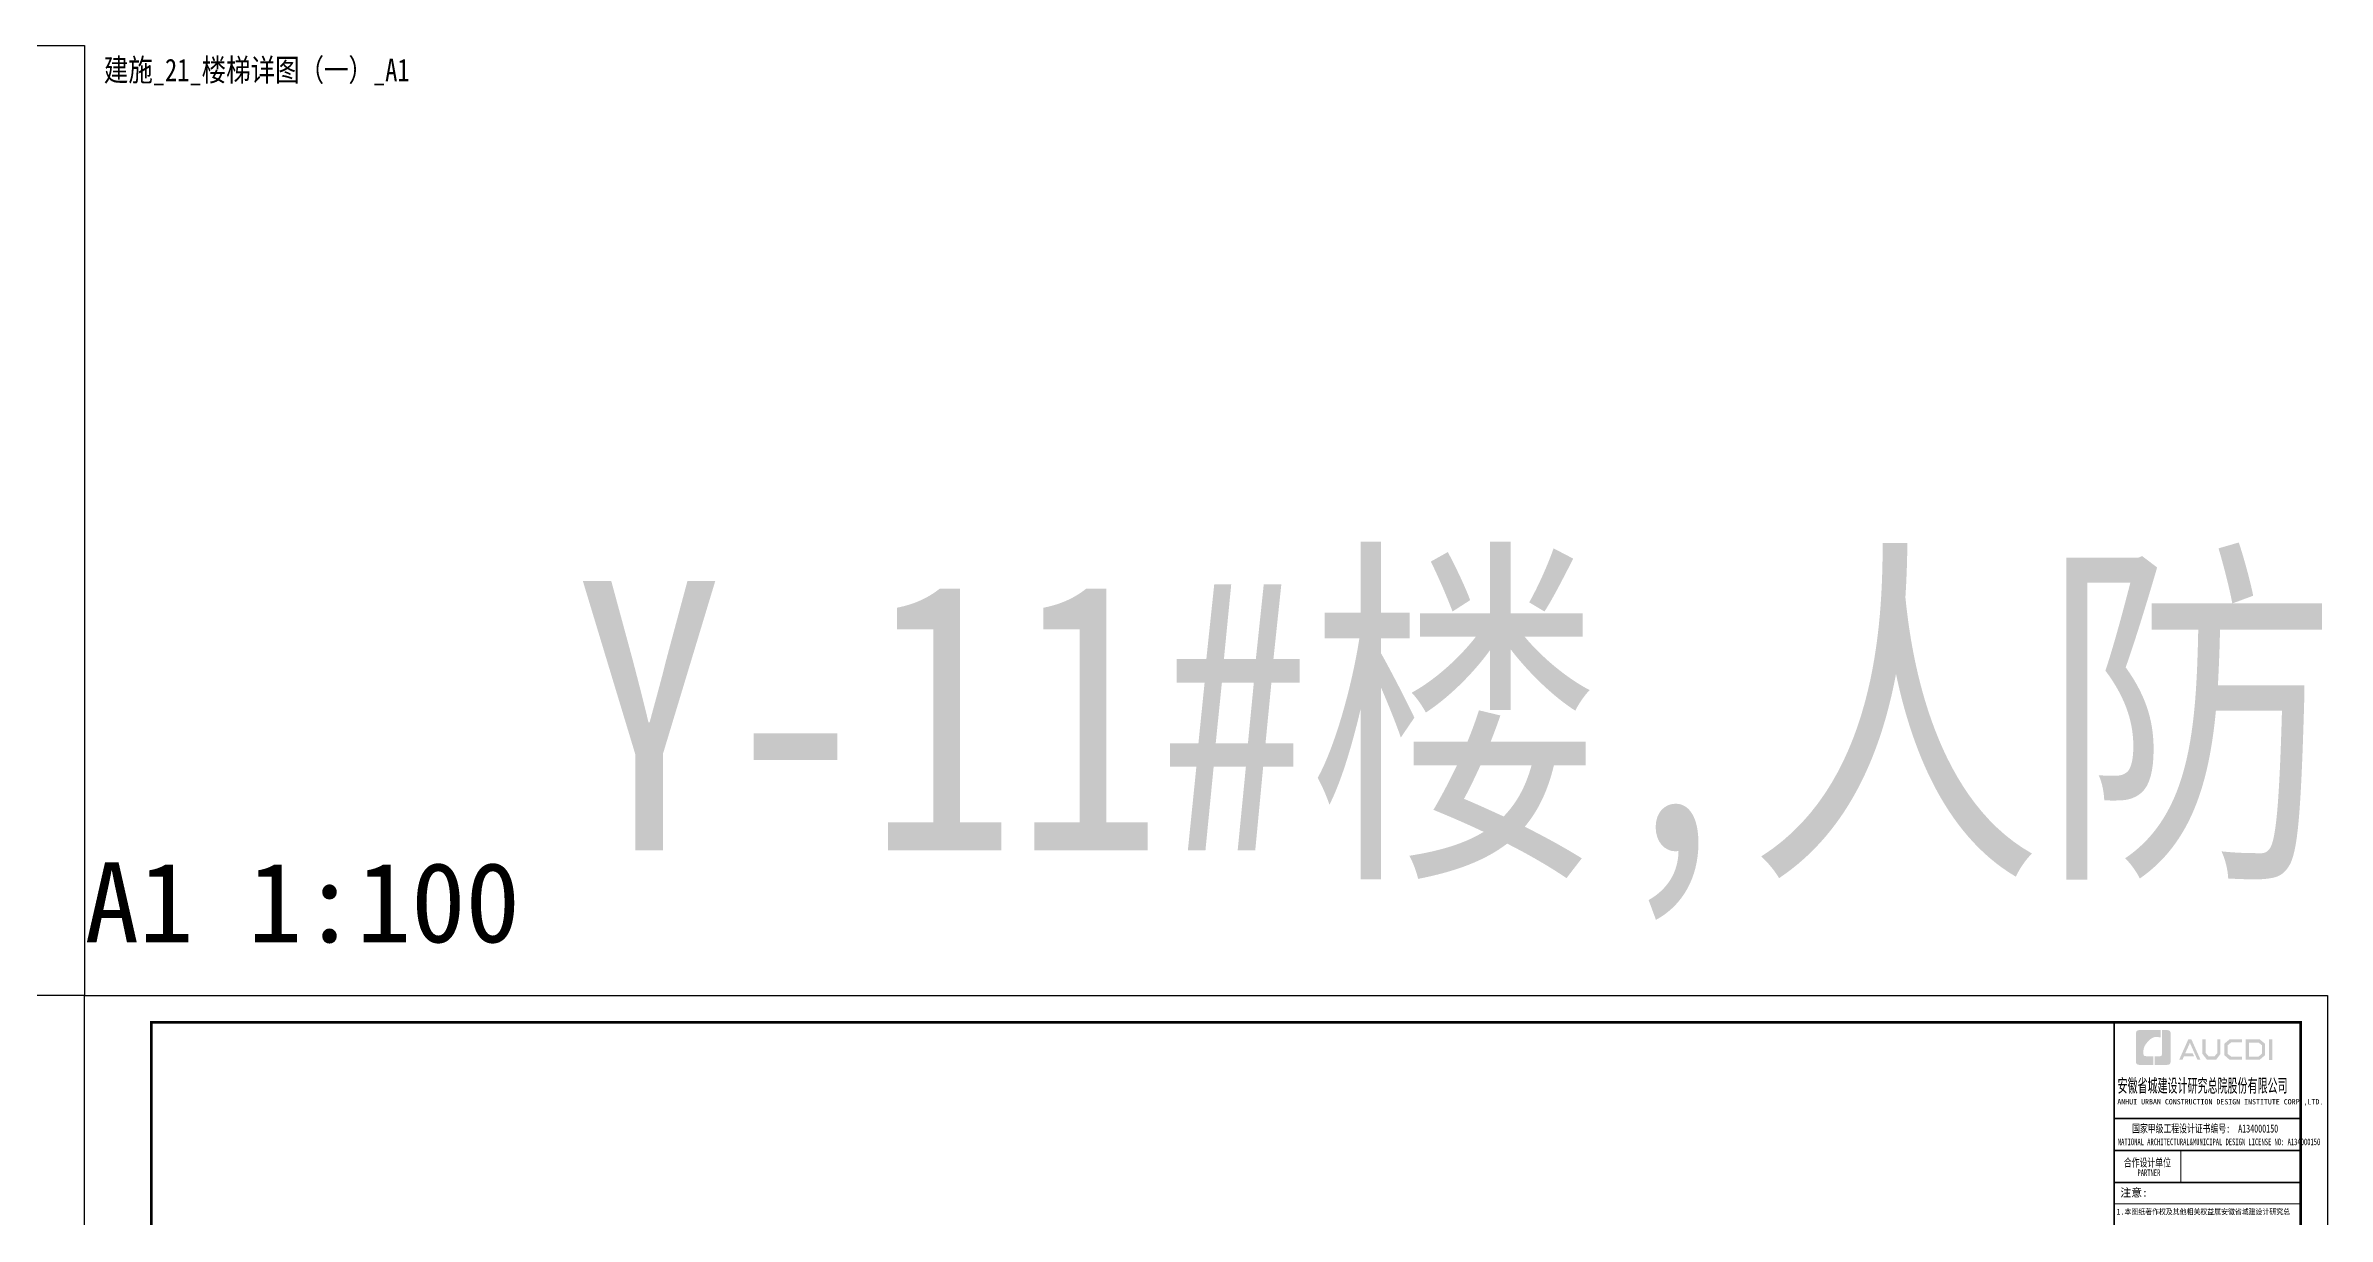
# Model space of a CAD drawing. Extents: x -518115 to 389031, y -231062 to 1628073.
# Drawn here: x 132100 to 174880, y 68161 to 90107 of the extents above; entities that cross this region are included whole.
import ezdxf

# ---------------------------------------------------------------- set-up
doc = ezdxf.new("R2010")
doc.units = 0
doc.header["$LTSCALE"] = 1000
doc.header["$MEASUREMENT"] = 0
for name, color, linetype in [('text', 7, 'Continuous'), ('图框', 140, 'Continuous'), ('图签文字', 147, 'Continuous'), ('导图字', 7, 'Continuous')]:
    doc.layers.add(name, color=color, linetype=linetype)
doc.layers.add('yichutu', color=7, linetype='Continuous', true_color=0xffffff, plot=False)
doc.styles.add('_TCH_LABEL', font='')
doc.styles.add('HT', font='')
doc.styles.add('建筑图签-1', font='', dxfattribs={"width": 0.7})
doc.styles.add('黑体', font='')
doc.styles.get('_TCH_LABEL').set_extended_font_data('SimHei')
doc.styles.get('HT').set_extended_font_data('SimHei')
doc.styles.get('建筑图签-1').set_extended_font_data('SimHei')
doc.styles.get('黑体').set_extended_font_data('SimHei')

# ---------------------------------------------------------------- blocks, each defined once
blk = doc.blocks.new('yct-841-594-84100-59399.9999999999-100-1000.0')
at = {"layer": 'yichutu', "color": 7, "true_color": 0xffffff}
blk.add_lwpolyline([(0, 0), (0, 59400), (84100, 59400), (84100, 0)], close=True, dxfattribs=at)
at = {"layer": 'yichutu', "color": 7, "true_color": 0xffffff, "style": '_TCH_LABEL'}
blk.add_text('A1 1:100', height=3000, dxfattribs=at).set_placement((0, 61400))
blk = doc.blocks.new('院标1')
h = blk.add_hatch(color=150)
h.dxf.hatch_style = 1
h.set_gradient(color1=(33, 113, 253), color2=(33, 113, 253), tint=1, name='INVCURVED')
edge = h.paths.add_edge_path()
edge.add_spline(control_points=[(116373, 648379), (116379, 648379), (116382, 648379), (116391, 648379), (116391, 648379), (116391, 648379), (116616, 648379), (116616, 648379), (116616, 648379), (116616, 648379), (116616, 648054), (116616, 648054), (116616, 648054), (116616, 648054), (116108, 648054), (116108, 648054), (116108, 648054), (116028, 648054), (115963, 648111), (115963, 648199), (115963, 648199), (115963, 648199), (115963, 649215), (115963, 649215), (115963, 649215), (115963, 649295), (116018, 649360), (116108, 649360), (116108, 649360), (116108, 649360), (116897, 649360), (116897, 649360), (116897, 649360), (116897, 649360), (116897, 649080), (116897, 649080), (116897, 649080), (116897, 649080), (116566, 649140), (116356, 648859), (116356, 648859), (116245, 648719), (116240, 648545), (116247, 648466), (116247, 648466), (116254, 648386), (116247, 648466), (116247, 648466), (116247, 648466), (116247, 648466), (116258, 648374), (116373, 648379)], knot_values=[0, 0, 0, 0, 0.071429, 0.071429, 0.071429, 0.107143, 0.142857, 0.142857, 0.142857, 0.178571, 0.214286, 0.214286, 0.214286, 0.25, 0.285714, 0.285714, 0.285714, 0.321429, 0.357143, 0.357143, 0.357143, 0.392857, 0.428571, 0.428571, 0.428571, 0.464286, 0.5, 0.5, 0.5, 0.535714, 0.571429, 0.571429, 0.571429, 0.607143, 0.642857, 0.642857, 0.642857, 0.678571, 0.714286, 0.714286, 0.714286, 0.75, 0.785714, 0.785714, 0.785714, 0.821429, 0.857143, 0.857143, 0.857143, 0.928571, 1, 1, 1, 1], degree=3, periodic=0)
h = blk.add_hatch(color=150)
h.dxf.hatch_style = 1
h.set_gradient(color1=(33, 113, 253), color2=(33, 113, 253), tint=1, name='INVCURVED')
edge = h.paths.add_edge_path()
edge.add_spline(control_points=[(117268, 649215), (117268, 649215), (117268, 648199), (117268, 648199), (117268, 648199), (117268, 648114), (117212, 648054), (117123, 648054), (117123, 648054), (117123, 648054), (116663, 648054), (116663, 648054), (116663, 648054), (116663, 648054), (116663, 648379), (116663, 648379), (116663, 648379), (116663, 648379), (116865, 648379), (116865, 648379), (116865, 648379), (116907, 648379), (116941, 648413), (116941, 648455), (116941, 648455), (116941, 648455), (116941, 649360), (116941, 649360), (116941, 649360), (116941, 649360), (117123, 649360), (117123, 649360), (117123, 649360), (117204, 649360), (117268, 649306), (117268, 649215)], knot_values=[0, 0, 0, 0, 0.1, 0.1, 0.1, 0.15, 0.2, 0.2, 0.2, 0.25, 0.3, 0.3, 0.3, 0.35, 0.4, 0.4, 0.4, 0.45, 0.5, 0.5, 0.5, 0.55, 0.6, 0.6, 0.6, 0.65, 0.7, 0.7, 0.7, 0.75, 0.8, 0.8, 0.8, 0.9, 1, 1, 1, 1], degree=3, periodic=0)
blk = doc.blocks.new('A$C549D2611')
at = {"layer": '图框'}
h = blk.add_hatch(color=256, dxfattribs=at)
h.paths.add_polyline_path([(40957, -821), (41019, -821), (41019, -1206), (40957, -1206)])
h.paths.add_polyline_path([(40580, -879), (40580, -1142), (40761, -1142), (40823, -1089), (40823, -929), (40762, -879)], flags=16)
h.paths.add_polyline_path([(40521, -820), (40521, -1201), (40782, -1201), (40882, -1116), (40882, -902), (40784, -820)])
h.paths.add_polyline_path([(40450, -818), (40450, -876), (40246, -876), (40180, -931), (40180, -1091), (40246, -1142), (40451, -1142), (40451, -1203), (40219, -1203), (40118, -1116), (40118, -902), (40217, -818)])
h.paths.add_polyline_path([(39708, -819), (39769, -819), (39769, -1074), (39826, -1140), (39931, -1140), (39988, -1074), (39988, -819), (40045, -819), (40045, -1093), (39963, -1202), (39794, -1202), (39708, -1092)])
h.paths.add_polyline_path([(39442, -820), (39501, -820), (39672, -1202), (39614, -1202), (39473, -885), (39386, -1079), (39522, -1079), (39552, -1137), (39361, -1137), (39332, -1203), (39271, -1203)])
for p, q in [((38052, -2300), (41552, -2300)), ((38052, -2300), (41552, -2300)), ((38052, -2900), (41552, -2900))]:
    blk.add_line(p, q, dxfattribs=at)
blk.add_lwpolyline([(0, 0), (42050, 0), (42050, -29700), (0, -29700)], close=True, dxfattribs=at)
blk.add_lwpolyline([(0, 0), (42050, 0), (42050, -29700), (0, -29700)], close=True, dxfattribs=at)
at = {"layer": '图框', "const_width": 50}
blk.add_lwpolyline([(41550, -29200), (41550, -500), (1250, -500), (1250, -29200)], close=True, dxfattribs=at)
at = {"layer": '图框'}
for points, const_width in [([(38052, -29200), (38052, -500)], 35), ([(38052, -2300), (41552, -2300)], 30), ([(38052, -2900), (41552, -2900)], 30), ([(38052, -2900), (41552, -2900)], 30), ([(39302, -2900), (39302, -3500)], 17.5), ([(38052, -3500), (41552, -3500)], 30), ([(38052, -3500), (41552, -3500)], 30), ([(38052, -3900), (41552, -3900)], 17.5)]:
    blk.add_lwpolyline(points, dxfattribs=dict(at, const_width=const_width))
at = {"xscale": 0.5, "yscale": 0.5, "zscale": 0.5}
blk.add_blockref('院标1', (-19522, -325325), dxfattribs=at)
at = {"layer": '图框'}
for s, height, style, width, p in [('ANHUI URBAN CONSTRUCTION DESIGN INSTITUTE CORP.,LTD.', 100, '建筑图签-1', 0.91, (38112, -2039)), ('NATIONAL ARCHITECTURAL&MUNICIPAL DESIGN LICENSE NO: A134000150', 125, '建筑图签-1', 0.6, (38121, -2803)), ('PARTNER', 125, '建筑图签-1', 0.6, (38490, -3383)), ('1.本图纸著作权及其他相关权益属安徽省城建设计研究总', 105, 'HT', 0.88, (38095, -4103))]:
    blk.add_text(s, height=height, dxfattribs=dict(at, style=style, width=width)).set_placement(p)
at = {"layer": '图签文字', "color": 7, "style": '建筑图签-1'}
for s, height, width, p in [('安徽省城建设计研究总院股份有限公司', 250, 0.55, (38116, -1811)), ('国家甲级工程设计证书编号:  A134000150', 150, 0.7, (38389, -2566)), ('合作设计单位', 150, 0.7, (38235, -3205))]:
    blk.add_text(s, height=height, dxfattribs=dict(at, width=width)).set_placement(p)
blk.add_text('注意:', height=150, dxfattribs=at).set_placement((38168, -3768))

msp = doc.modelspace()

# ---------------------------------------------------------------- linework, layer by layer
at = {"layer": 'text', "color": 2}
msp.add_lwpolyline([(132830.5, 72298.4), (101830.5, 72298.4), (101830.5, 90106.8), (132830.5, 90106.8)], close=True, dxfattribs=at)

# ---------------------------------------------------------------- block references
msp.add_blockref('A$C549D2611', (132830.5, 72298.4))
at = {"layer": 'yichutu', "xscale": 0.5, "yscale": 0.5, "zscale": 0.5}
msp.add_blockref('yct-841-594-84100-59399.9999999999-100-1000.0', (132830.5, 42598.4), dxfattribs=at)

# ---------------------------------------------------------------- texts
at = {"layer": 'text', "color": 2, "style": '黑体', "width": 0.8}
msp.add_text('Y-11#楼,人防', height=5047.09, dxfattribs=at).set_placement((142040.4, 75024.3))
at = {"layer": '导图字', "color": 1, "style": '黑体', "width": 0.8}
msp.add_text('建施_21_楼梯详图（一）_A1', height=420.591, dxfattribs=at).set_placement((133191.3, 89440.9))

doc.saveas('drawing.dxf')
